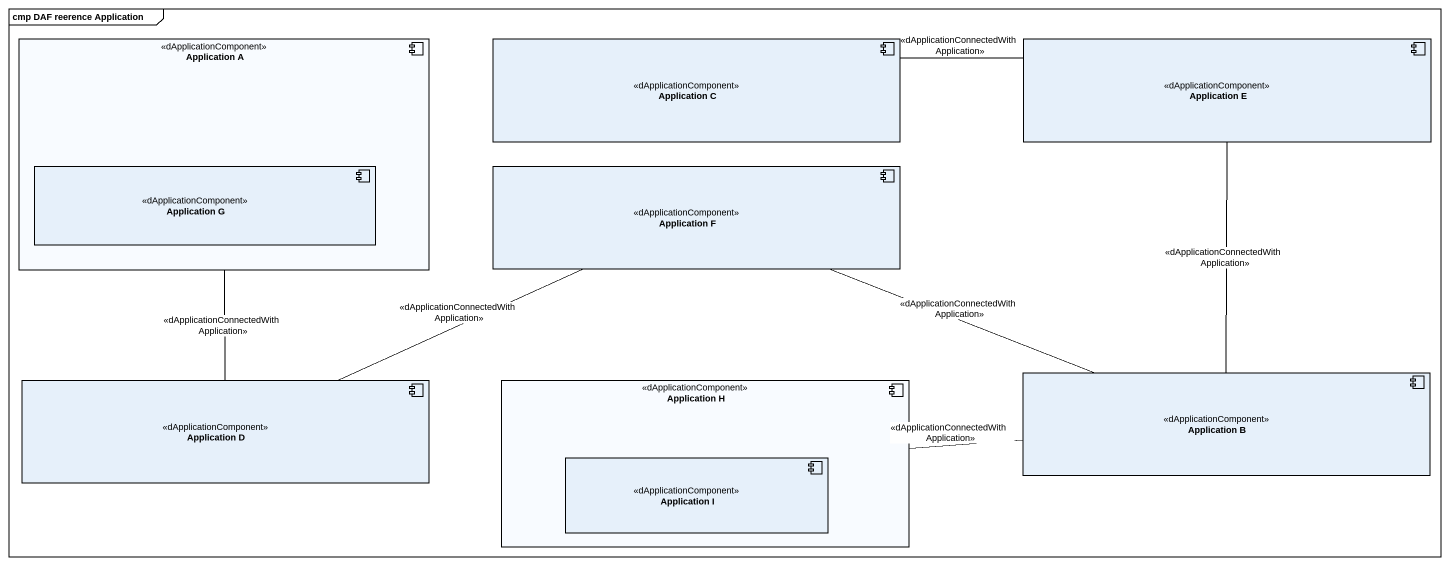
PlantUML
@startuml
mainframe cmp DAF reerence Application
component "Application A" as Application_A <<dApplicationComponent>> {
  component "Application G" as Application_G <<dApplicationComponent>>
}
component "Application C" as Application_C <<dApplicationComponent>>
component "Application E" as Application_E <<dApplicationComponent>>
component "Application F" as Application_F <<dApplicationComponent>>
component "Application B" as Application_B <<dApplicationComponent>>
component "Application D" as Application_D <<dApplicationComponent>>
component "Application H" as Application_H <<dApplicationComponent>> {
  component "Application I" as Application_I <<dApplicationComponent>>
}
Application_C -right- Application_E : <<dApplicationConnectedWithApplication>>
Application_F -left- Application_D : <<dApplicationConnectedWithApplication>>
Application_B -up- Application_E : <<dApplicationConnectedWithApplication>>
Application_B -left- Application_F : <<dApplicationConnectedWithApplication>>
Application_D -up- Application_A : <<dApplicationConnectedWithApplication>>
Application_H -right- Application_B : <<dApplicationConnectedWithApplication>>
@enduml
